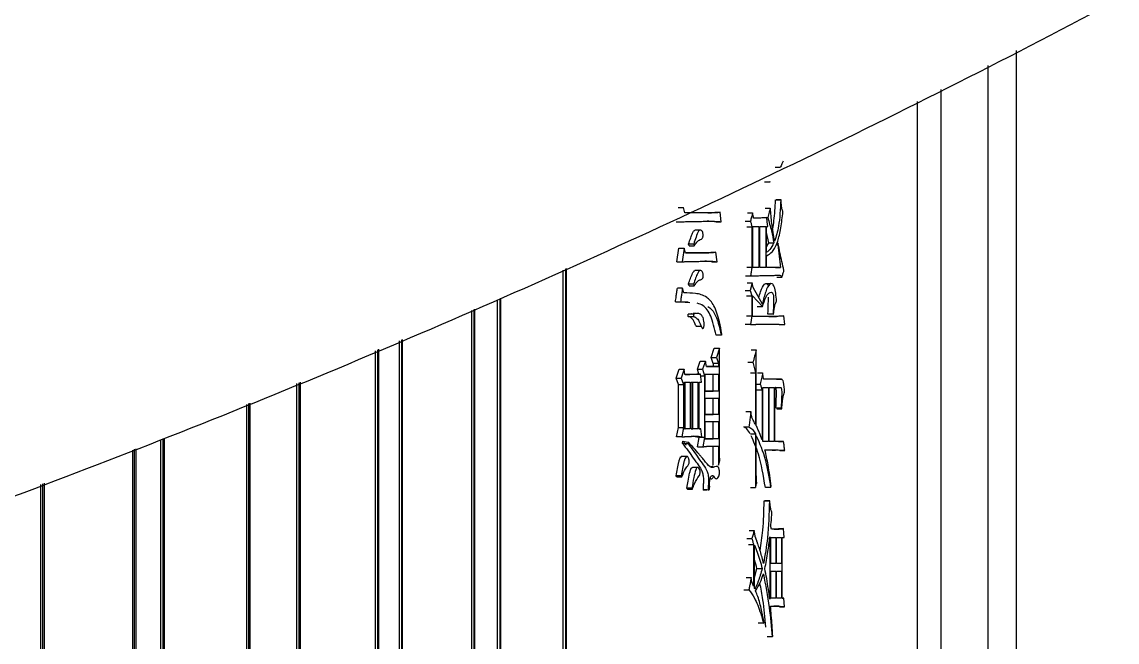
# Model space of a CAD drawing. Header units: millimetres. Extents: x 1953 to 4389, y 564 to 2287.
# Drawn here: x 2998.45 to 3018.6, y 838.59 to 850 of the extents above; entities that cross this region are included whole.
import ezdxf

# ---------------------------------------------------------------- set-up
doc = ezdxf.new("R2010")
doc.units = ezdxf.units.MM

msp = doc.modelspace()

# ---------------------------------------------------------------- linework, layer by layer
at = {"color": 7, "linetype": 'Continuous', "lineweight": 25}
for p, q in [((3016.752, 820.166), (3016.752, 849.472)), ((3016.22, 849.198), (3016.222, 820.461)), ((3015.355, 848.754), (3015.358, 820.462)), ((3014.929, 821.635), (3014.93, 848.536)), ((3012.4, 847.319), (3012.307, 847.319)), ((3012.208, 847.049), (3012.216, 847.07)), ((3012.318, 846.724), (3012.411, 846.724)), ((3012.419, 846.724), (3012.326, 846.724)), ((3012.419, 846.724), (3012.411, 846.724)), ((3010.525, 846.583), (3010.619, 846.583)), ((3010.646, 846.486), (3010.619, 846.583)), ((3012.125, 846.573), (3012.219, 846.573)), ((3010.484, 846.324), (3010.578, 846.324)), ((3011.163, 846.486), (3010.646, 846.486)), ((3011.163, 846.486), (3011.069, 846.486)), ((3011.202, 846.497), (3011.297, 846.497)), ((3011.221, 846.324), (3011.315, 846.324)), ((3011.315, 846.324), (3011.297, 846.497)), ((3011.758, 846.335), (3011.853, 846.335)), ((3011.799, 846.486), (3011.894, 846.486)), ((3012.061, 846.4), (3012.155, 846.4)), ((3010.923, 846.168), (3010.828, 846.168)), ((3011.787, 846.227), (3011.882, 846.227)), ((3011.882, 846.227), (3011.882, 845.491)), ((3011.897, 845.48), (3011.897, 846.237)), ((3011.897, 846.237), (3012.01, 846.237)), ((3012.01, 846.237), (3012.01, 845.48)), ((3012.024, 845.48), (3012.024, 846.237)), ((3012.024, 846.237), (3012.135, 846.237)), ((3012.135, 846.237), (3012.135, 845.48)), ((3012.149, 846.237), (3012.174, 846.237)), ((3012.149, 845.761), (3012.149, 846.237)), ((3012.19, 845.935), (3012.149, 846.123)), ((3010.81, 845.913), (3010.716, 845.913)), ((3010.723, 845.88), (3010.716, 845.913)), ((3010.81, 845.913), (3010.817, 845.88)), ((3012.149, 845.863), (3012.19, 845.935)), ((3012.192, 845.935), (3012.285, 845.935)), ((3012.365, 845.924), (3012.334, 845.924)), ((3012.365, 845.924), (3012.357, 845.902)), ((3010.501, 845.588), (3010.538, 845.837)), ((3010.538, 845.837), (3010.632, 845.837)), ((3010.632, 845.837), (3010.595, 845.588)), ((3011.089, 845.751), (3010.659, 845.751)), ((3010.659, 845.751), (3010.995, 845.751)), ((3010.723, 845.88), (3010.817, 845.88)), ((3010.995, 845.751), (3011.089, 845.751)), ((3011.123, 845.761), (3011.217, 845.761)), ((3011.24, 845.588), (3011.217, 845.761)), ((3012.322, 845.902), (3012.357, 845.902)), ((3010.501, 845.588), (3010.595, 845.588)), ((3011.145, 845.588), (3011.24, 845.588)), ((3012.149, 845.48), (3012.149, 845.697)), ((3008.402, 845.435), (3008.402, 833.852)), ((3008.447, 845.456), (3008.447, 833.852)), ((3008.466, 833.802), (3008.466, 845.465)), ((3010.923, 845.425), (3010.828, 845.425)), ((3011.761, 845.329), (3011.856, 845.329)), ((3011.787, 845.491), (3011.882, 845.491)), ((3012.01, 845.48), (3011.897, 845.48)), ((3012.01, 845.48), (3011.915, 845.48)), ((3012.135, 845.48), (3012.024, 845.48)), ((3012.135, 845.48), (3012.041, 845.48)), ((3012.408, 845.48), (3012.149, 845.48)), ((3012.315, 845.48), (3012.408, 845.48)), ((3012.339, 845.307), (3012.433, 845.307)), ((3010.807, 845.177), (3010.713, 845.177)), ((3010.723, 845.145), (3010.713, 845.177)), ((3010.807, 845.177), (3010.817, 845.145)), ((3011.793, 845.199), (3011.888, 845.199)), ((3011.888, 845.199), (3011.85, 845.058)), ((3011.902, 845.112), (3011.888, 845.199)), ((3012.073, 844.809), (3011.902, 845.112)), ((3012.23, 845.184), (3012.136, 845.184)), ((3007.24, 844.908), (3007.24, 833.802)), ((3007.26, 833.852), (3007.26, 844.916)), ((3010.602, 845.101), (3010.508, 845.101)), ((3011.755, 845.058), (3011.85, 845.058)), ((3011.85, 845.058), (3011.876, 844.961)), ((3011.876, 844.961), (3011.876, 844.593)), ((3011.891, 844.961), (3012.073, 844.766)), ((3011.891, 844.582), (3011.891, 844.961)), ((3006.763, 844.708), (3006.763, 835.981)), ((3006.784, 835.925), (3006.784, 844.717)), ((3007.195, 844.889), (3007.195, 833.802)), ((3010.474, 844.853), (3010.567, 844.853)), ((3010.706, 844.845), (3010.474, 844.853)), ((3010.567, 844.853), (3010.739, 844.837)), ((3011.978, 844.766), (3012.073, 844.766)), ((3006.719, 844.69), (3006.718, 835.981)), ((3010.804, 844.626), (3010.71, 844.626)), ((3010.71, 844.582), (3010.71, 844.626)), ((3010.71, 844.582), (3010.804, 844.582)), ((3010.851, 844.633), (3010.802, 844.633)), ((3010.804, 844.626), (3010.804, 844.582)), ((3010.897, 844.633), (3010.868, 844.633)), ((3011.876, 844.593), (3011.853, 844.431)), ((3012.335, 844.582), (3011.891, 844.582)), ((3012.269, 844.626), (3012.175, 844.626)), ((3012.193, 844.582), (3012.239, 844.582)), ((3012.241, 844.582), (3012.335, 844.582)), ((3012.269, 844.626), (3012.28, 844.626)), ((3012.377, 844.593), (3012.47, 844.593)), ((3012.486, 844.431), (3012.47, 844.593)), ((3010.851, 844.404), (3010.946, 844.404)), ((3011.853, 844.431), (3011.758, 844.431)), ((3012.393, 844.431), (3012.486, 844.431)), ((3005.387, 844.133), (3005.387, 835.925)), ((3005.43, 844.151), (3005.43, 835.925)), ((3005.453, 835.981), (3005.453, 844.16)), ((3011.319, 844.236), (3011.224, 844.236)), ((3004.95, 843.95), (3004.95, 833.902)), ((3004.993, 833.902), (3004.994, 843.968)), ((3005.016, 833.852), (3005.016, 843.978)), ((3011.132, 843.825), (3011.186, 843.998)), ((3011.186, 843.998), (3011.281, 843.998)), ((3011.281, 843.998), (3011.227, 843.825)), ((3011.281, 842.148), (3011.281, 843.998)), ((3011.866, 843.966), (3011.961, 843.966)), ((3011.961, 842.57), (3011.961, 843.966)), ((3010.878, 843.609), (3010.93, 843.76)), ((3010.93, 843.76), (3011.024, 843.76)), ((3011.024, 843.76), (3010.972, 843.609)), ((3011.047, 843.663), (3011.024, 843.76)), ((3011.132, 843.825), (3011.227, 843.825)), ((3011.17, 843.717), (3011.132, 843.825)), ((3011.265, 843.717), (3011.17, 843.717)), ((3011.17, 843.717), (3011.17, 843.663)), ((3011.227, 843.825), (3011.265, 843.717)), ((3011.265, 843.717), (3011.265, 843.663)), ((3011.805, 843.739), (3011.9, 843.739)), ((3010.487, 843.446), (3010.542, 843.609)), ((3010.542, 843.609), (3010.635, 843.609)), ((3010.635, 843.609), (3010.581, 843.446)), ((3010.649, 843.511), (3010.635, 843.609)), ((3010.842, 843.522), (3010.936, 843.522)), ((3010.878, 843.609), (3010.972, 843.609)), ((3010.901, 843.522), (3010.878, 843.609)), ((3010.952, 843.371), (3010.936, 843.522)), ((3010.972, 843.609), (3011.005, 843.49)), ((3011.021, 843.208), (3011.021, 843.522)), ((3011.021, 843.522), (3011.265, 843.522)), ((3011.17, 843.663), (3011.265, 843.663)), ((3011.17, 843.208), (3011.17, 843.522)), ((3011.265, 843.522), (3011.265, 843.208)), ((3011.852, 843.544), (3011.946, 843.544)), ((3011.946, 843.544), (3011.946, 842.592)), ((3011.984, 843.544), (3012.078, 843.544)), ((3003.502, 843.345), (3003.502, 833.852)), ((3003.544, 843.363), (3003.544, 833.852)), ((3003.568, 843.373), (3003.568, 833.902)), ((3010.487, 843.446), (3010.581, 843.446)), ((3010.528, 843.327), (3010.487, 843.446)), ((3010.528, 843.327), (3010.622, 843.327)), ((3010.528, 842.538), (3010.528, 843.327)), ((3010.581, 843.446), (3010.622, 843.327)), ((3010.622, 843.327), (3010.622, 842.538)), ((3010.639, 842.516), (3010.639, 843.371)), ((3010.639, 843.371), (3010.747, 843.371)), ((3010.653, 842.516), (3010.653, 843.371)), ((3010.747, 843.371), (3010.747, 842.516)), ((3010.763, 842.516), (3010.763, 843.371)), ((3010.763, 843.371), (3010.886, 843.371)), ((3010.792, 842.516), (3010.792, 843.371)), ((3010.886, 843.371), (3010.886, 842.516)), ((3010.903, 843.371), (3010.952, 843.371)), ((3010.903, 842.516), (3010.903, 843.371)), ((3010.91, 842.516), (3010.91, 843.371)), ((3010.939, 843.49), (3011.005, 843.49)), ((3011.005, 843.49), (3011.005, 842.354)), ((3011.961, 843.338), (3012.035, 843.338)), ((3012.424, 843.425), (3012.095, 843.425)), ((3012.331, 843.425), (3012.424, 843.425)), ((3011.265, 843.208), (3011.021, 843.208)), ((3011.021, 843.208), (3011.17, 843.208)), ((3011.265, 843.208), (3011.17, 843.208)), ((3011.973, 843.23), (3012.067, 843.23)), ((3012.067, 843.23), (3012.067, 842.311)), ((3012.081, 842.278), (3012.081, 843.273)), ((3012.081, 843.273), (3012.183, 843.273)), ((3012.183, 843.273), (3012.183, 842.278)), ((3012.197, 842.278), (3012.197, 843.273)), ((3012.197, 843.273), (3012.291, 843.273)), ((3012.291, 843.273), (3012.291, 842.278)), ((3012.305, 843.273), (3012.406, 843.273)), ((3012.305, 842.278), (3012.305, 843.273)), ((3012.309, 843.273), (3012.406, 843.273)), ((3002.582, 842.96), (3002.582, 833.907)), ((3002.624, 833.907), (3002.624, 842.978)), ((3002.649, 833.857), (3002.649, 842.988)), ((3011.021, 842.776), (3011.021, 843.079)), ((3011.021, 843.079), (3011.265, 843.079)), ((3011.17, 842.776), (3011.17, 843.079)), ((3011.265, 843.079), (3011.265, 842.776)), ((3012.419, 842.895), (3012.326, 842.895)), ((3012.419, 842.895), (3012.43, 842.884)), ((3011.265, 842.776), (3011.021, 842.776)), ((3011.021, 842.776), (3011.17, 842.776)), ((3011.265, 842.776), (3011.17, 842.776)), ((3011.767, 842.83), (3011.861, 842.83)), ((3012.337, 842.884), (3012.43, 842.884)), ((3010.494, 842.365), (3010.528, 842.538)), ((3010.528, 842.538), (3010.622, 842.538)), ((3010.622, 842.538), (3010.588, 842.365)), ((3010.747, 842.516), (3010.639, 842.516)), ((3010.639, 842.516), (3010.653, 842.516)), ((3010.747, 842.516), (3010.653, 842.516)), ((3010.886, 842.516), (3010.763, 842.516)), ((3010.763, 842.516), (3010.792, 842.516)), ((3010.886, 842.516), (3010.792, 842.516)), ((3010.939, 842.516), (3010.903, 842.516)), ((3010.903, 842.516), (3010.939, 842.516)), ((3010.959, 842.365), (3010.939, 842.516)), ((3011.021, 842.332), (3011.021, 842.646)), ((3011.021, 842.646), (3011.265, 842.646)), ((3011.17, 842.332), (3011.17, 842.646)), ((3011.265, 842.646), (3011.265, 842.332)), ((3011.731, 842.549), (3011.826, 842.549)), ((3000.996, 842.314), (3000.996, 833.857)), ((3001.037, 842.329), (3001.037, 833.857)), ((3001.063, 842.339), (3001.063, 833.907)), ((3010.588, 842.365), (3010.494, 842.365)), ((3010.606, 842.246), (3010.609, 842.289)), ((3010.609, 842.289), (3010.701, 842.267)), ((3010.802, 842.376), (3010.896, 842.376)), ((3010.865, 842.365), (3010.959, 842.365)), ((3010.881, 842.181), (3010.91, 842.354)), ((3010.896, 842.376), (3010.959, 842.365)), ((3010.91, 842.354), (3010.91, 842.365)), ((3011.005, 842.354), (3010.91, 842.354)), ((3011.005, 842.354), (3010.975, 842.181)), ((3011.265, 842.332), (3011.021, 842.332)), ((3011.021, 842.332), (3011.17, 842.332)), ((3011.265, 842.332), (3011.17, 842.332)), ((3011.852, 842.419), (3011.946, 842.419)), ((3011.946, 842.419), (3011.946, 841.434)), ((3011.961, 841.737), (3011.961, 842.386)), ((3000.481, 842.122), (3000.481, 833.957)), ((3000.521, 833.957), (3000.521, 842.137)), ((3000.548, 833.907), (3000.548, 842.147)), ((3010.881, 842.181), (3010.975, 842.181)), ((3011.17, 841.846), (3011.17, 842.192)), ((3011.265, 842.192), (3011.265, 841.846)), ((3012.183, 842.278), (3012.081, 842.278)), ((3012.183, 842.278), (3012.089, 842.278)), ((3012.291, 842.278), (3012.197, 842.278)), ((3012.291, 842.278), (3012.197, 842.278)), ((3012.462, 842.278), (3012.305, 842.278)), ((3012.369, 842.278), (3012.462, 842.278)), ((3012.393, 842.116), (3012.486, 842.116)), ((3010.675, 842.002), (3010.581, 842.002)), ((3011.265, 841.846), (3011.29, 841.932)), ((3010.88, 841.803), (3010.785, 841.803)), ((2998.786, 841.49), (2998.786, 833.907)), ((2998.825, 841.504), (2998.825, 833.907)), ((2998.853, 841.515), (2998.853, 833.957)), ((3010.497, 841.629), (3010.487, 841.651)), ((3010.497, 841.629), (3010.591, 841.629)), ((3010.581, 841.651), (3010.591, 841.629)), ((3010.777, 841.424), (3010.683, 841.424)), ((3010.693, 841.402), (3010.787, 841.402)), ((3011.053, 841.391), (3010.988, 841.391)), ((3011.852, 841.434), (3011.946, 841.434)), ((3012.224, 841.434), (3012.131, 841.434)), ((3012.224, 841.434), (3012.236, 841.456)), ((3012.108, 841.186), (3012.202, 841.186)), ((3012.211, 841.186), (3012.117, 841.186)), ((3012.211, 841.186), (3012.202, 841.186)), ((3012.238, 840.666), (3012.227, 840.71)), ((3012.369, 840.677), (3012.462, 840.677)), ((3011.787, 840.493), (3011.882, 840.493)), ((3011.828, 840.645), (3011.923, 840.645)), ((3012.213, 840.493), (3012.213, 839.412)), ((3012.227, 840.039), (3012.227, 840.515)), ((3012.227, 840.515), (3012.321, 840.515)), ((3012.381, 840.666), (3012.238, 840.666)), ((3012.288, 840.666), (3012.381, 840.666)), ((3012.321, 840.515), (3012.321, 840.039)), ((3012.335, 840.039), (3012.335, 840.515)), ((3012.335, 840.515), (3012.422, 840.515)), ((3012.422, 840.515), (3012.422, 840.039)), ((3012.435, 840.515), (3012.473, 840.515)), ((3012.435, 839.401), (3012.435, 840.515)), ((3011.817, 840.385), (3011.911, 840.385)), ((3011.911, 840.385), (3011.911, 839.617)), ((3011.926, 839.585), (3011.926, 840.374)), ((3011.926, 839.778), (3011.974, 839.942)), ((3011.975, 839.942), (3012.07, 839.942)), ((3012.321, 840.039), (3012.227, 840.039)), ((3012.227, 839.401), (3012.227, 839.898)), ((3012.227, 839.898), (3012.321, 839.898)), ((3012.321, 840.039), (3012.228, 840.039)), ((3012.321, 839.898), (3012.321, 839.401)), ((3012.422, 840.039), (3012.335, 840.039)), ((3012.422, 840.039), (3012.335, 840.039)), ((3012.335, 839.401), (3012.335, 839.898)), ((3012.335, 839.898), (3012.422, 839.898)), ((3012.422, 839.898), (3012.422, 839.401)), ((3011.773, 839.779), (3011.867, 839.779)), ((3011.934, 839.563), (3011.926, 839.585)), ((3012.213, 839.412), (3012.203, 839.412)), ((3012.213, 839.412), (3012.208, 839.379)), ((3012.321, 839.401), (3012.227, 839.401)), ((3012.321, 839.401), (3012.228, 839.401)), ((3012.422, 839.401), (3012.335, 839.401)), ((3012.422, 839.401), (3012.335, 839.401)), ((3012.47, 839.401), (3012.435, 839.401)), ((3012.435, 839.401), (3012.47, 839.401)), ((3012.222, 839.249), (3012.376, 839.249)), ((3012.376, 839.249), (3012.282, 839.249)), ((3012.39, 839.239), (3012.483, 839.239)), ((3012.092, 838.936), (3011.998, 838.936)), ((3012.092, 838.936), (3012.104, 838.946)), ((3012.255, 838.687), (3012.266, 838.698))]:
    msp.add_line(p, q, dxfattribs=at)
at = {"color": 7, "linetype": 'Continuous', "lineweight": 25, "flags": 128}
for points in [[(3012.208, 847.049), (3012.173, 847.049), (3012.142, 847.049), (3012.114, 847.049)], [(3012.078, 846.4), (3012.124, 846.4), (3012.171, 846.4)], [(3012.174, 846.237), (3012.164, 846.319), (3012.155, 846.4)], [(3010.723, 845.145), (3010.764, 845.145), (3010.79, 845.145), (3010.817, 845.145)], [(3011.782, 844.961), (3011.828, 844.961), (3011.876, 844.961)], [(3011.782, 844.593), (3011.828, 844.593), (3011.876, 844.593)], [(3011.319, 844.236), (3011.323, 844.247), (3011.328, 844.258)], [(3012.095, 843.425), (3012.087, 843.484), (3012.078, 843.544)], [(3010.606, 842.246), (3010.648, 842.246), (3010.674, 842.246), (3010.7, 842.246)], [(3010.581, 841.651), (3010.546, 841.651), (3010.517, 841.651), (3010.487, 841.651)], [(3010.693, 841.402), (3010.69, 841.408), (3010.688, 841.413), (3010.683, 841.424)], [(3010.777, 841.424), (3010.779, 841.418), (3010.783, 841.41), (3010.787, 841.402)], [(3012.473, 840.515), (3012.467, 840.596), (3012.462, 840.677)], [(3011.94, 840.537), (3011.933, 840.581), (3011.928, 840.613), (3011.923, 840.645)], [(3012.211, 840.526), (3012.212, 840.51), (3012.213, 840.493)], [(3011.882, 839.693), (3011.875, 839.736), (3011.867, 839.779)], [(3011.731, 839.552), (3011.755, 839.552), (3011.779, 839.552), (3011.826, 839.552)], [(3012.483, 839.239), (3012.477, 839.32), (3012.47, 839.401)], [(3012.255, 838.687), (3012.216, 838.687), (3012.188, 838.687), (3012.161, 838.687)]]:
    msp.add_lwpolyline(points, dxfattribs=at)
at = {"color": 7, "linetype": 'Continuous', "lineweight": 25}
for points, knots in [([(2938.32, 830.528), (2940.88, 830.553), (2944.46, 830.588), (2949.73, 830.867), (2954.194, 831.202), (2959.51, 831.768), (2965.079, 832.541), (2970.892, 833.551), (2976.864, 834.807), (2982.94, 836.318), (2989.078, 838.088), (2995.243, 840.123), (3001.406, 842.422), (3007.543, 844.987), (3013.631, 847.818), (3019.651, 850.911), (3025.584, 854.266), (3031.413, 857.878), (3037.123, 861.744), (3042.698, 865.858), (3048.125, 870.215), (3053.391, 874.809), (3058.482, 879.634), (3063.387, 884.682), (3068.094, 889.944), (3072.592, 895.414), (3076.87, 901.083), (3080.919, 906.94), (3084.729, 912.977), (3088.29, 919.182), (3091.595, 925.547), (3094.636, 932.06), (3097.405, 938.709), (3099.896, 945.483), (3102.101, 952.371), (3104.016, 959.36), (3105.634, 966.437), (3106.952, 973.591), (3107.965, 980.808), (3108.67, 988.075), (3109.062, 995.379), (3109.141, 1002.707), (3108.904, 1010.045), (3108.35, 1017.38), (3107.478, 1024.698), (3106.288, 1031.985), (3104.78, 1039.227), (3102.954, 1046.412), (3100.814, 1053.525), (3098.36, 1060.552), (3095.595, 1067.481), (3092.523, 1074.297), (3089.146, 1080.988), (3085.468, 1087.54), (3081.494, 1093.94), (3077.229, 1100.175), (3072.678, 1106.233), (3067.846, 1112.101), (3062.739, 1117.768), (3057.362, 1123.22), (3051.916, 1128.268), (3046.442, 1132.92), (3040.984, 1137.19), (3035.359, 1141.232), (3029.578, 1145.04), (3023.65, 1148.609), (3017.588, 1151.931), (3011.402, 1155.001), (3005.105, 1157.814), (2998.712, 1160.366), (2992.237, 1162.652), (2985.699, 1164.669), (2979.124, 1166.411), (2972.551, 1167.876), (2966.057, 1169.057), (2959.768, 1169.955), (2954.244, 1170.538), (2949.361, 1170.906), (2944.537, 1171.145), (2938.563, 1171.262), (2933.046, 1171.152), (2927.777, 1170.88), (2923.312, 1170.543), (2917.996, 1169.978), (2912.427, 1169.204), (2906.614, 1168.194), (2900.643, 1166.938), (2894.567, 1165.428), (2888.429, 1163.657), (2882.263, 1161.623), (2876.1, 1159.323), (2869.963, 1156.758), (2863.875, 1153.928), (2857.855, 1150.834), (2851.923, 1147.479), (2846.093, 1143.867), (2840.384, 1140.002), (2834.808, 1135.888), (2829.381, 1131.53), (2824.115, 1126.936), (2819.024, 1122.112), (2814.119, 1117.064), (2809.412, 1111.801), (2804.914, 1106.331), (2800.636, 1100.663), (2796.587, 1094.806), (2792.778, 1088.769), (2789.216, 1082.563), (2785.911, 1076.198), (2782.869, 1069.686), (2780.107, 1063.035), (2777.77, 1056.753), (2776.491, 1052.648), (2775.928, 1050.839)], [0, 0, 0, 0, 0.010207, 0.014274, 0.021037, 0.028056, 0.035587, 0.043451, 0.051578, 0.059911, 0.06841, 0.077044, 0.085791, 0.094634, 0.103558, 0.112554, 0.121612, 0.130726, 0.13989, 0.149098, 0.158347, 0.167633, 0.176954, 0.186306, 0.195688, 0.205098, 0.214535, 0.223996, 0.233481, 0.242989, 0.252518, 0.262068, 0.271639, 0.281229, 0.290838, 0.300466, 0.310113, 0.319778, 0.329461, 0.339162, 0.348881, 0.358618, 0.368373, 0.378146, 0.387938, 0.397748, 0.407578, 0.417427, 0.427296, 0.437185, 0.447097, 0.457031, 0.466988, 0.47697, 0.486979, 0.497016, 0.507082, 0.517181, 0.527315, 0.537488, 0.547704, 0.556915, 0.566123, 0.575327, 0.584526, 0.593719, 0.602905, 0.612082, 0.621247, 0.630396, 0.639524, 0.64862, 0.657668, 0.666638, 0.675463, 0.683979, 0.691963, 0.697606, 0.703501, 0.71122, 0.721427, 0.725494, 0.732257, 0.739276, 0.746807, 0.754671, 0.762798, 0.771131, 0.77963, 0.788264, 0.797011, 0.805853, 0.814778, 0.823774, 0.832832, 0.841946, 0.85111, 0.860318, 0.869567, 0.878853, 0.888174, 0.897526, 0.906908, 0.916318, 0.925755, 0.935216, 0.944701, 0.954208, 0.963738, 0.973288, 0.982858, 0.992449, 1, 1, 1, 1]), ([(3012.457, 847.438), (3012.449, 847.421), (3012.435, 847.393), (3012.417, 847.353), (3012.406, 847.331), (3012.4, 847.319)], [0, 0, 0, 0, 0.425168, 0.712584, 1, 1, 1, 1]), ([(3012.263, 846.197), (3012.271, 846.245), (3012.3, 846.404), (3012.309, 846.592), (3012.315, 846.724)], [0, 0, 0, 0, 0.299589, 1, 1, 1, 1]), ([(3012.411, 846.724), (3012.403, 846.555), (3012.388, 846.257), (3012.326, 846.054), (3012.299, 845.967)], [0, 0, 0, 0, 0.5699995, 1, 1, 1, 1]), ([(3012.451, 846.508), (3012.445, 846.524), (3012.434, 846.55), (3012.425, 846.61), (3012.421, 846.666), (3012.42, 846.705), (3012.419, 846.724)], [0, 0, 0, 0, 0.327601, 0.548377, 0.773257, 1, 1, 1, 1]), ([(3012.219, 846.573), (3012.212, 846.548), (3012.201, 846.507), (3012.185, 846.45), (3012.176, 846.416), (3012.171, 846.4)], [0, 0, 0, 0, 0.420833, 0.71041, 1, 1, 1, 1]), ([(3012.299, 845.967), (3012.281, 846.074), (3012.247, 846.265), (3012.228, 846.478), (3012.219, 846.573)], [0, 0, 0, 0, 0.5581675, 1, 1, 1, 1]), ([(3010.578, 846.324), (3010.596, 846.324), (3010.633, 846.325), (3010.687, 846.326), (3010.741, 846.327), (3010.795, 846.328), (3010.866, 846.329), (3010.937, 846.331), (3011.007, 846.332), (3011.051, 846.333), (3011.081, 846.334), (3011.103, 846.334), (3011.116, 846.335), (3011.125, 846.335)], [0, 0, 0, 0, 0.097575, 0.19515, 0.292725, 0.390299, 0.487874, 0.683024, 0.780599, 0.878174, 0.926961, 0.951355, 1, 1, 1, 1]), ([(3011.221, 846.324), (3011.194, 846.325), (3011.15, 846.328), (3011.095, 846.331), (3011.066, 846.333), (3011.056, 846.333)], [0, 0, 0, 0, 0.484055, 0.821174, 1, 1, 1, 1]), ([(3011.069, 846.486), (3011.092, 846.487), (3011.126, 846.488), (3011.17, 846.493), (3011.191, 846.496), (3011.202, 846.497)], [0, 0, 0, 0, 0.523499, 0.761739, 1, 1, 1, 1]), ([(3011.125, 846.335), (3011.151, 846.333), (3011.197, 846.331), (3011.26, 846.327), (3011.297, 846.325), (3011.315, 846.324)], [0, 0, 0, 0, 0.417352, 0.7086751, 1, 1, 1, 1]), ([(3011.297, 846.497), (3011.285, 846.495), (3011.262, 846.492), (3011.218, 846.488), (3011.184, 846.487), (3011.163, 846.486)], [0, 0, 0, 0, 0.2614203, 0.5228455, 1, 1, 1, 1]), ([(3011.894, 846.486), (3011.887, 846.461), (3011.873, 846.41), (3011.86, 846.36), (3011.853, 846.335)], [0, 0, 0, 0, 0.499999, 1, 1, 1, 1]), ([(3011.853, 846.335), (3011.858, 846.317), (3011.867, 846.281), (3011.877, 846.245), (3011.882, 846.227)], [0, 0, 0, 0, 0.500001, 1, 1, 1, 1]), ([(3011.911, 846.389), (3011.908, 846.405), (3011.903, 846.437), (3011.897, 846.47), (3011.894, 846.486)], [0, 0, 0, 0, 0.4999992, 1, 1, 1, 1]), ([(3012.155, 846.4), (3012.106, 846.395), (3012.057, 846.391), (3012.005, 846.39), (3012.001, 846.39), (3011.997, 846.39), (3011.993, 846.39), (3011.99, 846.39), (3011.986, 846.39), (3011.982, 846.389), (3011.978, 846.389), (3011.975, 846.389), (3011.971, 846.389), (3011.967, 846.389), (3011.963, 846.389), (3011.959, 846.389), (3011.955, 846.389), (3011.951, 846.389), (3011.948, 846.389), (3011.944, 846.389), (3011.94, 846.389), (3011.937, 846.389), (3011.935, 846.389), (3011.933, 846.389), (3011.931, 846.389), (3011.93, 846.389), (3011.928, 846.389), (3011.925, 846.389), (3011.923, 846.389), (3011.922, 846.389), (3011.92, 846.389), (3011.918, 846.389), (3011.916, 846.389), (3011.914, 846.389), (3011.912, 846.389), (3011.911, 846.389)], [0, 0, 0, 0, 0.606141, 0.618449, 0.630757, 0.655373, 0.667681, 0.679989, 0.692297, 0.716913, 0.729221, 0.741529, 0.753837, 0.778453, 0.790761, 0.803069, 0.827685, 0.839993, 0.852301, 0.864609, 0.889225, 0.895379, 0.901533, 0.913842, 0.919996, 0.92615, 0.932304, 0.944612, 0.950766, 0.95692, 0.963074, 0.975382, 0.981536, 0.98769, 1, 1, 1, 1]), ([(3012.149, 845.697), (3012.186, 845.716), (3012.26, 845.757), (3012.354, 845.93), (3012.416, 846.206), (3012.44, 846.407), (3012.451, 846.508)], [0, 0, 0, 0, 0.271409, 0.54611, 0.770558, 1, 1, 1, 1]), ([(3012.171, 846.4), (3012.195, 846.321), (3012.238, 846.179), (3012.271, 846.01), (3012.285, 845.935)], [0, 0, 0, 0, 0.556475, 1, 1, 1, 1]), ([(3010.716, 845.913), (3010.728, 845.952), (3010.751, 846.024), (3010.783, 846.107), (3010.809, 846.16), (3010.824, 846.163), (3010.829, 846.164)], [0, 0, 0, 0, 0.373661, 0.687342, 0.895002, 1, 1, 1, 1]), ([(3010.817, 845.88), (3010.833, 845.904), (3010.863, 845.946), (3010.909, 845.988), (3010.946, 845.998), (3010.97, 846.018), (3010.979, 846.041), (3010.981, 846.059), (3010.982, 846.082), (3010.98, 846.108), (3010.975, 846.131), (3010.966, 846.151), (3010.95, 846.167), (3010.925, 846.175), (3010.888, 846.142), (3010.852, 846.041), (3010.824, 845.956), (3010.81, 845.913)], [0, 0, 0, 0, 0.1332879, 0.244453, 0.3554057, 0.4113373, 0.4265667, 0.441924, 0.4602398, 0.4832328, 0.5062844, 0.5267635, 0.567645, 0.6361532, 0.7048683, 0.8490662, 1, 1, 1, 1]), ([(3012.285, 845.935), (3012.261, 845.89), (3012.218, 845.81), (3012.17, 845.776), (3012.149, 845.761)], [0, 0, 0, 0, 0.561781, 1, 1, 1, 1]), ([(3012.47, 845.426), (3012.457, 845.48), (3012.431, 845.585), (3012.396, 845.752), (3012.375, 845.867), (3012.365, 845.924)], [0, 0, 0, 0, 0.347854, 0.67337, 1, 1, 1, 1]), ([(3010.659, 845.751), (3010.655, 845.763), (3010.649, 845.783), (3010.64, 845.812), (3010.635, 845.829), (3010.632, 845.837)], [0, 0, 0, 0, 0.428366, 0.714182, 1, 1, 1, 1]), ([(3010.995, 845.751), (3011.006, 845.751), (3011.029, 845.751), (3011.072, 845.754), (3011.103, 845.759), (3011.123, 845.761)], [0, 0, 0, 0, 0.267376, 0.53476, 1, 1, 1, 1]), ([(3011.217, 845.761), (3011.206, 845.76), (3011.183, 845.756), (3011.141, 845.752), (3011.109, 845.751), (3011.089, 845.751)], [0, 0, 0, 0, 0.267045, 0.534097, 1, 1, 1, 1]), ([(3012.357, 845.902), (3012.365, 845.832), (3012.383, 845.691), (3012.4, 845.55), (3012.408, 845.48)], [0, 0, 0, 0, 0.5, 1, 1, 1, 1]), ([(3010.595, 845.588), (3010.603, 845.588), (3010.621, 845.589), (3010.647, 845.589), (3010.673, 845.59), (3010.708, 845.591), (3010.751, 845.592), (3010.803, 845.593), (3010.854, 845.594), (3010.905, 845.595), (3010.947, 845.596), (3010.986, 845.597), (3011.014, 845.598), (3011.04, 845.599), (3011.053, 845.599), (3011.06, 845.599)], [0, 0, 0, 0, 0.055103, 0.110206, 0.165309, 0.220412, 0.330617, 0.440823, 0.551029, 0.661235, 0.771441, 0.826543, 0.913271, 0.956635, 1, 1, 1, 1]), ([(3011.145, 845.588), (3011.121, 845.591), (3011.079, 845.595), (3011.035, 845.597), (3011.015, 845.598), (3011.013, 845.598)], [0, 0, 0, 0, 0.55266, 0.951825, 1, 1, 1, 1]), ([(3011.06, 845.599), (3011.085, 845.599), (3011.127, 845.598), (3011.187, 845.594), (3011.222, 845.59), (3011.24, 845.588)], [0, 0, 0, 0, 0.408529, 0.704251, 1, 1, 1, 1]), ([(3010.713, 845.177), (3010.725, 845.213), (3010.748, 845.284), (3010.783, 845.368), (3010.811, 845.417), (3010.825, 845.421), (3010.829, 845.422)], [0, 0, 0, 0, 0.3465962, 0.6953672, 0.9290108, 1, 1, 1, 1]), ([(3010.817, 845.145), (3010.832, 845.167), (3010.862, 845.213), (3010.911, 845.254), (3010.948, 845.257), (3010.971, 845.276), (3010.979, 845.288), (3010.983, 845.304), (3010.985, 845.32), (3010.984, 845.341), (3010.981, 845.365), (3010.975, 845.39), (3010.961, 845.415), (3010.94, 845.432), (3010.911, 845.422), (3010.878, 845.373), (3010.843, 845.285), (3010.819, 845.215), (3010.807, 845.177), (3010.807, 845.177)], [0, 0, 0, 0, 0.122963, 0.247031, 0.370505, 0.395962, 0.421667, 0.433716, 0.445798, 0.461982, 0.485013, 0.50855, 0.540716, 0.603687, 0.664288, 0.751122, 0.871606, 0.999878, 1, 1, 1, 1]), ([(3011.882, 845.491), (3011.878, 845.464), (3011.869, 845.41), (3011.86, 845.356), (3011.856, 845.329)], [0, 0, 0, 0, 0.5, 1, 1, 1, 1]), ([(3011.856, 845.329), (3011.875, 845.329), (3011.914, 845.33), (3011.971, 845.331), (3012.028, 845.332), (3012.075, 845.333), (3012.121, 845.334), (3012.168, 845.334), (3012.223, 845.336), (3012.269, 845.337), (3012.311, 845.338), (3012.342, 845.338), (3012.37, 845.339), (3012.385, 845.339), (3012.392, 845.34)], [0, 0, 0, 0, 0.104023, 0.208045, 0.312068, 0.416091, 0.468102, 0.572125, 0.676148, 0.78017, 0.832182, 0.916091, 0.958045, 1, 1, 1, 1]), ([(3012.392, 845.34), (3012.4, 845.338), (3012.414, 845.335), (3012.427, 845.316), (3012.433, 845.307)], [0, 0, 0, 0, 0.557581, 1, 1, 1, 1]), ([(3012.433, 845.307), (3012.439, 845.327), (3012.451, 845.367), (3012.464, 845.406), (3012.47, 845.426)], [0, 0, 0, 0, 0.499999, 1, 1, 1, 1]), ([(3012.008, 844.924), (3012.018, 844.963), (3012.046, 845.077), (3012.099, 845.172), (3012.153, 845.198), (3012.175, 845.159), (3012.183, 845.143)], [0, 0, 0, 0, 0.215613, 0.638466, 0.853974, 1, 1, 1, 1]), ([(3012.335, 844.864), (3012.33, 844.912), (3012.321, 845.009), (3012.295, 845.137), (3012.253, 845.194), (3012.195, 845.177), (3012.129, 845.045), (3012.092, 844.889), (3012.073, 844.809)], [0, 0, 0, 0, 0.1273113, 0.25064, 0.3763468, 0.5011022, 0.7458194, 1, 1, 1, 1]), ([(3010.474, 844.853), (3010.478, 844.884), (3010.486, 844.941), (3010.497, 845.024), (3010.504, 845.076), (3010.508, 845.101)], [0, 0, 0, 0, 0.377799, 0.688899, 1, 1, 1, 1]), ([(3010.602, 845.101), (3010.597, 845.07), (3010.589, 845.013), (3010.578, 844.93), (3010.571, 844.878), (3010.567, 844.853)], [0, 0, 0, 0, 0.377734, 0.688867, 1, 1, 1, 1]), ([(3010.629, 845.015), (3010.625, 845.027), (3010.618, 845.048), (3010.609, 845.077), (3010.604, 845.093), (3010.602, 845.101)], [0, 0, 0, 0, 0.4325048, 0.7162517, 1, 1, 1, 1]), ([(3011.328, 844.258), (3011.314, 844.335), (3011.278, 844.537), (3011.186, 844.801), (3011.03, 844.967), (3010.843, 845.01), (3010.701, 845.013), (3010.629, 845.015)], [0, 0, 0, 0, 0.112639, 0.292888, 0.474955, 0.735645, 1, 1, 1, 1]), ([(3012.073, 844.766), (3012.093, 844.824), (3012.129, 844.928), (3012.187, 845.018), (3012.229, 845.031), (3012.255, 845.023), (3012.267, 845.001), (3012.276, 844.972), (3012.281, 844.927), (3012.28, 844.807), (3012.274, 844.705), (3012.269, 844.626)], [0, 0, 0, 0, 0.23749, 0.42213, 0.564767, 0.621672, 0.660735, 0.693272, 0.725999, 0.787152, 1, 1, 1, 1]), ([(3012.173, 844.626), (3012.178, 844.706), (3012.183, 844.802), (3012.185, 844.91), (3012.183, 844.932), (3012.183, 844.938)], [0, 0, 0, 0, 0.779722, 0.936775, 1, 1, 1, 1]), ([(3011.224, 844.236), (3011.193, 844.364), (3011.132, 844.615), (3011, 844.787), (3010.912, 844.813), (3010.875, 844.824)], [0, 0, 0, 0, 0.372916, 0.733547, 1, 1, 1, 1]), ([(3011.071, 844.764), (3011.114, 844.731), (3011.218, 844.651), (3011.282, 844.389), (3011.319, 844.236)], [0, 0, 0, 0, 0.418252, 1, 1, 1, 1]), ([(3012.28, 844.626), (3012.284, 844.66), (3012.29, 844.716), (3012.303, 844.786), (3012.317, 844.835), (3012.329, 844.854), (3012.335, 844.864)], [0, 0, 0, 0, 0.348649, 0.570981, 0.788219, 1, 1, 1, 1]), ([(3010.71, 844.626), (3010.727, 844.63), (3010.759, 844.638), (3010.789, 844.63), (3010.803, 844.627)], [0, 0, 0, 0, 0.573402, 1, 1, 1, 1]), ([(3010.852, 844.406), (3010.846, 844.418), (3010.825, 844.465), (3010.781, 844.557), (3010.735, 844.573), (3010.71, 844.582)], [0, 0, 0, 0, 0.12447, 0.525331, 1, 1, 1, 1]), ([(3010.804, 844.582), (3010.821, 844.576), (3010.857, 844.562), (3010.91, 844.503), (3010.94, 844.412), (3010.963, 844.367), (3010.974, 844.358), (3010.984, 844.361), (3010.992, 844.372), (3010.997, 844.389), (3011, 844.411), (3011.001, 844.447), (3010.997, 844.493), (3010.988, 844.542), (3010.971, 844.585), (3010.929, 844.635), (3010.871, 844.638), (3010.823, 844.629), (3010.804, 844.626)], [0, 0, 0, 0, 0.115518, 0.231634, 0.360314, 0.38877, 0.411137, 0.433609, 0.45467, 0.468652, 0.482629, 0.505933, 0.545458, 0.585905, 0.62732, 0.690876, 0.874624, 1, 1, 1, 1]), ([(3012.47, 844.593), (3012.451, 844.59), (3012.419, 844.586), (3012.374, 844.583), (3012.348, 844.583), (3012.335, 844.582)], [0, 0, 0, 0, 0.427543, 0.713753, 1, 1, 1, 1]), ([(3011.853, 844.431), (3011.856, 844.431), (3011.864, 844.431), (3011.875, 844.432), (3011.889, 844.433), (3011.907, 844.434), (3011.929, 844.435), (3011.951, 844.436), (3011.972, 844.437), (3011.994, 844.438), (3012.015, 844.439), (3012.033, 844.44), (3012.051, 844.44), (3012.069, 844.441), (3012.09, 844.441), (3012.107, 844.442), (3012.121, 844.442), (3012.132, 844.442), (3012.142, 844.442), (3012.153, 844.442), (3012.162, 844.442), (3012.169, 844.442), (3012.174, 844.442), (3012.179, 844.442), (3012.184, 844.442), (3012.189, 844.442), (3012.192, 844.442), (3012.196, 844.442), (3012.2, 844.442), (3012.205, 844.442), (3012.21, 844.442), (3012.216, 844.442), (3012.221, 844.442), (3012.226, 844.441), (3012.233, 844.441), (3012.242, 844.441), (3012.252, 844.441), (3012.262, 844.441), (3012.273, 844.44), (3012.283, 844.44), (3012.293, 844.44), (3012.307, 844.439), (3012.324, 844.439), (3012.344, 844.438), (3012.365, 844.437), (3012.385, 844.436), (3012.402, 844.435), (3012.415, 844.435), (3012.425, 844.434), (3012.435, 844.434), (3012.445, 844.433), (3012.455, 844.433), (3012.465, 844.432), (3012.476, 844.431), (3012.483, 844.431), (3012.486, 844.431)], [0, 0, 0, 0, 0.016501, 0.033002, 0.049503, 0.082504, 0.115506, 0.148508, 0.18151, 0.214512, 0.247513, 0.280515, 0.297016, 0.330018, 0.36302, 0.396021, 0.412522, 0.429023, 0.445524, 0.462025, 0.478526, 0.486776, 0.495027, 0.503277, 0.511528, 0.519778, 0.523903, 0.528029, 0.536279, 0.54453, 0.55278, 0.56103, 0.569281, 0.577531, 0.585782, 0.602283, 0.618784, 0.635284, 0.651785, 0.668286, 0.684787, 0.701288, 0.73429, 0.767292, 0.800293, 0.833295, 0.866297, 0.882798, 0.899299, 0.9158, 0.932301, 0.948801, 0.965302, 0.982651, 1, 1, 1, 1]), ([(3011.961, 843.966), (3011.95, 843.928), (3011.93, 843.852), (3011.91, 843.776), (3011.9, 843.739)], [0, 0, 0, 0, 0.5, 1, 1, 1, 1]), ([(3011.9, 843.739), (3011.907, 843.706), (3011.923, 843.641), (3011.938, 843.576), (3011.946, 843.544)], [0, 0, 0, 0, 0.500001, 1, 1, 1, 1]), ([(3010.936, 843.522), (3010.934, 843.522), (3010.93, 843.522), (3010.922, 843.521), (3010.913, 843.52), (3010.905, 843.519), (3010.899, 843.519), (3010.895, 843.518), (3010.89, 843.518), (3010.885, 843.518), (3010.881, 843.517), (3010.876, 843.517), (3010.872, 843.517), (3010.862, 843.516), (3010.83, 843.514), (3010.793, 843.513), (3010.76, 843.513), (3010.751, 843.512), (3010.746, 843.512), (3010.742, 843.512), (3010.737, 843.512), (3010.732, 843.512), (3010.728, 843.512), (3010.723, 843.512), (3010.718, 843.512), (3010.714, 843.512), (3010.709, 843.512), (3010.704, 843.512), (3010.699, 843.512), (3010.695, 843.512), (3010.691, 843.512), (3010.688, 843.512), (3010.685, 843.512), (3010.683, 843.512), (3010.681, 843.512), (3010.678, 843.512), (3010.676, 843.512), (3010.674, 843.512), (3010.671, 843.512), (3010.669, 843.511), (3010.667, 843.511), (3010.664, 843.511), (3010.662, 843.511), (3010.659, 843.511), (3010.657, 843.511), (3010.655, 843.511), (3010.652, 843.511), (3010.65, 843.511), (3010.649, 843.511)], [0, 0, 0, 0, 0.016204, 0.048613, 0.081022, 0.11343, 0.129634, 0.145839, 0.162043, 0.178247, 0.194452, 0.210656, 0.22686, 0.243065, 0.307882, 0.567153, 0.631971, 0.648175, 0.664379, 0.680584, 0.696788, 0.712992, 0.729197, 0.745401, 0.761605, 0.777809, 0.794014, 0.810218, 0.826422, 0.842627, 0.858831, 0.866933, 0.875035, 0.883137, 0.89124, 0.899342, 0.907444, 0.915546, 0.923648, 0.93175, 0.939853, 0.947955, 0.956057, 0.964159, 0.972261, 0.980363, 0.988466, 1, 1, 1, 1]), ([(3010.65, 843.512), (3010.668, 843.513), (3010.733, 843.513), (3010.796, 843.519), (3010.842, 843.522)], [0, 0, 0, 0, 0.286199, 1, 1, 1, 1]), ([(3011.265, 843.663), (3011.233, 843.663), (3011.161, 843.663), (3011.088, 843.663), (3011.047, 843.663)], [0, 0, 0, 0, 0.44202, 1, 1, 1, 1]), ([(3011.047, 843.663), (3011.048, 843.663), (3011.089, 843.663), (3011.13, 843.663), (3011.17, 843.663)], [0, 0, 0, 0, 0.020471, 1, 1, 1, 1]), ([(3012.078, 843.544), (3012.071, 843.51), (3012.057, 843.441), (3012.043, 843.373), (3012.035, 843.338)], [0, 0, 0, 0, 0.499999, 1, 1, 1, 1]), ([(3012.035, 843.338), (3012.041, 843.32), (3012.051, 843.284), (3012.062, 843.248), (3012.067, 843.23)], [0, 0, 0, 0, 0.500002, 1, 1, 1, 1]), ([(3012.483, 843.187), (3012.479, 843.255), (3012.472, 843.348), (3012.445, 843.417), (3012.431, 843.422), (3012.424, 843.425)], [0, 0, 0, 0, 0.57516, 0.790026, 1, 1, 1, 1]), ([(3012.323, 842.895), (3012.326, 842.967), (3012.33, 843.058), (3012.332, 843.166), (3012.333, 843.213), (3012.328, 843.246), (3012.323, 843.265), (3012.316, 843.272), (3012.312, 843.273), (3012.309, 843.273)], [0, 0, 0, 0, 0.5086791, 0.6355929, 0.7626286, 0.8246529, 0.8841163, 0.9426063, 1, 1, 1, 1]), ([(3012.406, 843.273), (3012.41, 843.273), (3012.416, 843.272), (3012.424, 843.251), (3012.431, 843.201), (3012.425, 843.075), (3012.422, 842.966), (3012.419, 842.895)], [0, 0, 0, 0, 0.100649, 0.162017, 0.226226, 0.489486, 1, 1, 1, 1]), ([(3012.43, 842.884), (3012.433, 842.926), (3012.438, 842.995), (3012.45, 843.083), (3012.464, 843.149), (3012.477, 843.174), (3012.483, 843.187)], [0, 0, 0, 0, 0.348454, 0.571203, 0.789125, 1, 1, 1, 1]), ([(3011.861, 842.83), (3011.858, 842.799), (3011.85, 842.736), (3011.838, 842.643), (3011.83, 842.58), (3011.826, 842.549)], [0, 0, 0, 0, 0.331265, 0.665632, 1, 1, 1, 1]), ([(3011.946, 842.592), (3011.935, 842.613), (3011.917, 842.648), (3011.891, 842.694), (3011.87, 842.747), (3011.864, 842.802), (3011.861, 842.83)], [0, 0, 0, 0, 0.334928, 0.552034, 0.77193, 1, 1, 1, 1]), ([(3011.851, 842.419), (3011.829, 842.454), (3011.791, 842.516), (3011.749, 842.539), (3011.731, 842.549)], [0, 0, 0, 0, 0.562835, 1, 1, 1, 1]), ([(3011.826, 842.549), (3011.85, 842.535), (3011.892, 842.509), (3011.929, 842.447), (3011.946, 842.419)], [0, 0, 0, 0, 0.556867, 1, 1, 1, 1]), ([(3012.067, 842.311), (3012.051, 842.354), (3012.027, 842.422), (3011.991, 842.506), (3011.971, 842.549), (3011.961, 842.57)], [0, 0, 0, 0, 0.460317, 0.729933, 1, 1, 1, 1]), ([(3010.588, 842.365), (3010.59, 842.365), (3010.592, 842.365), (3010.596, 842.365), (3010.6, 842.366), (3010.605, 842.366), (3010.61, 842.367), (3010.615, 842.367), (3010.62, 842.368), (3010.627, 842.368), (3010.635, 842.369), (3010.645, 842.37), (3010.655, 842.37), (3010.675, 842.372), (3010.698, 842.373), (3010.72, 842.374), (3010.732, 842.375), (3010.74, 842.375), (3010.748, 842.375), (3010.758, 842.375), (3010.768, 842.376), (3010.778, 842.376), (3010.787, 842.376), (3010.797, 842.376), (3010.807, 842.376), (3010.817, 842.376), (3010.825, 842.376), (3010.831, 842.376), (3010.836, 842.376), (3010.841, 842.376), (3010.846, 842.376), (3010.851, 842.376), (3010.855, 842.376), (3010.86, 842.376), (3010.865, 842.376), (3010.87, 842.376), (3010.875, 842.376), (3010.879, 842.376), (3010.882, 842.376), (3010.884, 842.376), (3010.887, 842.376), (3010.889, 842.376), (3010.891, 842.376), (3010.894, 842.376), (3010.895, 842.376), (3010.896, 842.376)], [0, 0, 0, 0, 0.015876, 0.023814, 0.03969, 0.055566, 0.071442, 0.087319, 0.103195, 0.119071, 0.150823, 0.182575, 0.214327, 0.246079, 0.373089, 0.436594, 0.468346, 0.484222, 0.515974, 0.547726, 0.579478, 0.611231, 0.642983, 0.674735, 0.706487, 0.738239, 0.769992, 0.785868, 0.801744, 0.81762, 0.833496, 0.849372, 0.865248, 0.881124, 0.897, 0.912877, 0.928753, 0.944629, 0.952567, 0.960505, 0.968443, 0.976381, 0.984319, 0.988288, 1, 1, 1, 1]), ([(3010.671, 842.215), (3010.669, 842.218), (3010.654, 842.236), (3010.635, 842.259), (3010.616, 842.28), (3010.611, 842.286), (3010.61, 842.288), (3010.609, 842.289), (3010.609, 842.289)], [0, 0, 0, 0, 0.088199, 0.752198, 0.928123, 0.977067, 0.991785, 1, 1, 1, 1]), ([(3010.688, 842.373), (3010.714, 842.374), (3010.751, 842.375), (3010.801, 842.376), (3010.809, 842.376), (3010.813, 842.376), (3010.813, 842.376), (3010.813, 842.376)], [0, 0, 0, 0, 0.614445, 0.874941, 0.976381, 0.999372, 1, 1, 1, 1]), ([(3010.865, 842.365), (3010.859, 842.366), (3010.848, 842.368), (3010.827, 842.371), (3010.812, 842.374), (3010.802, 842.376)], [0, 0, 0, 0, 0.2713542, 0.5427087, 1, 1, 1, 1]), ([(3012.129, 841.434), (3012.091, 841.654), (3012.025, 842.041), (3011.913, 842.282), (3011.865, 842.386)], [0, 0, 0, 0, 0.567143, 1, 1, 1, 1]), ([(3011.961, 842.386), (3012.021, 842.248), (3012.131, 841.997), (3012.196, 841.608), (3012.224, 841.434)], [0, 0, 0, 0, 0.551948, 1, 1, 1, 1]), ([(3010.606, 842.246), (3010.622, 842.223), (3010.705, 842.111), (3010.814, 841.958), (3010.915, 841.818), (3010.961, 841.744), (3010.981, 841.673), (3010.99, 841.592), (3010.987, 841.509), (3010.98, 841.443), (3010.982, 841.399), (3010.982, 841.386)], [0, 0, 0, 0, 0.102769, 0.513822, 0.691909, 0.752785, 0.814473, 0.868272, 0.914396, 0.973433, 1, 1, 1, 1]), ([(3010.698, 842.248), (3010.715, 842.225), (3010.797, 842.113), (3010.907, 841.961), (3011.008, 841.819), (3011.054, 841.746), (3011.075, 841.676), (3011.084, 841.594), (3011.082, 841.51), (3011.074, 841.444), (3011.076, 841.399), (3011.077, 841.386)], [0, 0, 0, 0, 0.102395, 0.511938, 0.690628, 0.751585, 0.813368, 0.867382, 0.913423, 0.973554, 1, 1, 1, 1]), ([(3011.083, 841.391), (3011.085, 841.391), (3011.089, 841.389), (3011.095, 841.396), (3011.098, 841.404), (3011.101, 841.415), (3011.104, 841.439), (3011.103, 841.47), (3011.102, 841.498), (3011.102, 841.526), (3011.103, 841.56), (3011.11, 841.597), (3011.121, 841.626), (3011.133, 841.645), (3011.147, 841.655), (3011.166, 841.656), (3011.188, 841.627), (3011.214, 841.592), (3011.242, 841.597), (3011.263, 841.619), (3011.274, 841.646), (3011.279, 841.663), (3011.282, 841.682), (3011.284, 841.703), (3011.284, 841.724), (3011.282, 841.745), (3011.279, 841.765), (3011.275, 841.783), (3011.27, 841.799), (3011.261, 841.814), (3011.217, 841.835), (3011.137, 841.764), (3011.046, 841.88), (3010.981, 841.96), (3010.947, 841.999), (3010.929, 842.02), (3010.919, 842.032), (3010.881, 842.077), (3010.81, 842.168), (3010.739, 842.233), (3010.701, 842.267)], [0, 0, 0, 0, 0.0073787, 0.0150243, 0.0185756, 0.0221542, 0.0301488, 0.0452853, 0.0551706, 0.0606045, 0.0761177, 0.0914291, 0.1062873, 0.1223904, 0.1379565, 0.1534235, 0.1843059, 0.2154784, 0.2469224, 0.2782932, 0.2869385, 0.2948589, 0.3024354, 0.3101004, 0.3179917, 0.3256944, 0.3335974, 0.342062, 0.35006, 0.3577981, 0.3738098, 0.4991891, 0.6241938, 0.686833, 0.7292145, 0.7420731, 0.749377, 0.7648573, 0.8744701, 1, 1, 1, 1]), ([(3010.975, 842.181), (3010.987, 842.183), (3011.006, 842.188), (3011.032, 842.19), (3011.046, 842.191), (3011.053, 842.192)], [0, 0, 0, 0, 0.443386, 0.721661, 1, 1, 1, 1]), ([(3011.053, 842.192), (3011.089, 842.192), (3011.16, 842.192), (3011.23, 842.192), (3011.265, 842.192)], [0, 0, 0, 0, 0.499996, 1, 1, 1, 1]), ([(3011.29, 841.932), (3011.287, 841.972), (3011.281, 842.043), (3011.281, 842.116), (3011.281, 842.148)], [0, 0, 0, 0, 0.558835, 1, 1, 1, 1]), ([(3012.121, 842.127), (3012.13, 842.127), (3012.142, 842.127), (3012.154, 842.127), (3012.16, 842.127), (3012.166, 842.127), (3012.171, 842.126), (3012.177, 842.126), (3012.183, 842.126), (3012.189, 842.126), (3012.194, 842.126), (3012.202, 842.126), (3012.211, 842.126), (3012.223, 842.126), (3012.234, 842.126), (3012.246, 842.126), (3012.257, 842.126), (3012.268, 842.126), (3012.28, 842.126), (3012.291, 842.126), (3012.302, 842.125), (3012.313, 842.125), (3012.325, 842.125), (3012.349, 842.125), (3012.376, 842.124), (3012.403, 842.123), (3012.416, 842.122), (3012.427, 842.121), (3012.436, 842.12), (3012.442, 842.12), (3012.449, 842.119), (3012.456, 842.119), (3012.462, 842.118), (3012.468, 842.118), (3012.473, 842.117), (3012.479, 842.117), (3012.484, 842.116), (3012.486, 842.116)], [0, 0, 0, 0, 0.073851, 0.092313, 0.101545, 0.120007, 0.13847, 0.147702, 0.166164, 0.184627, 0.193858, 0.212321, 0.249246, 0.267709, 0.304634, 0.34156, 0.360022, 0.396948, 0.433873, 0.452336, 0.489261, 0.526187, 0.544649, 0.581575, 0.729279, 0.766204, 0.803129, 0.840055, 0.858517, 0.87698, 0.895443, 0.913906, 0.932368, 0.950831, 0.960062, 0.980031, 1, 1, 1, 1]), ([(3012.236, 841.456), (3012.218, 841.591), (3012.187, 841.829), (3012.141, 842.036), (3012.121, 842.127)], [0, 0, 0, 0, 0.563405, 1, 1, 1, 1]), ([(3012.144, 842.126), (3012.183, 842.125), (3012.243, 842.125), (3012.29, 842.123), (3012.315, 842.122), (3012.313, 842.122), (3012.313, 842.122)], [0, 0, 0, 0, 0.589994, 0.905714, 0.998278, 1, 1, 1, 1]), ([(3010.487, 841.651), (3010.502, 841.739), (3010.52, 841.85), (3010.551, 841.962), (3010.568, 841.996), (3010.579, 842), (3010.582, 842.001)], [0, 0, 0, 0, 0.631101, 0.79287, 0.948278, 1, 1, 1, 1]), ([(3010.591, 841.629), (3010.612, 841.684), (3010.648, 841.782), (3010.699, 841.828), (3010.722, 841.876), (3010.726, 841.896), (3010.728, 841.914), (3010.726, 841.934), (3010.722, 841.955), (3010.713, 841.979), (3010.7, 842), (3010.684, 842.006), (3010.665, 841.999), (3010.645, 841.963), (3010.613, 841.849), (3010.595, 841.739), (3010.581, 841.651)], [0, 0, 0, 0, 0.207426, 0.367179, 0.400689, 0.416558, 0.431268, 0.448073, 0.466649, 0.497247, 0.53852, 0.578669, 0.62014, 0.682425, 0.747233, 1, 1, 1, 1]), ([(3010.683, 841.424), (3010.69, 841.467), (3010.705, 841.562), (3010.728, 841.672), (3010.748, 841.753), (3010.765, 841.789), (3010.778, 841.804), (3010.784, 841.802), (3010.786, 841.802)], [0, 0, 0, 0, 0.286836, 0.622371, 0.77209, 0.876707, 0.981619, 1, 1, 1, 1]), ([(3010.787, 841.402), (3010.799, 841.436), (3010.834, 841.537), (3010.881, 841.616), (3010.917, 841.66), (3010.923, 841.677), (3010.927, 841.699), (3010.928, 841.721), (3010.927, 841.741), (3010.923, 841.759), (3010.913, 841.782), (3010.897, 841.798), (3010.878, 841.806), (3010.861, 841.792), (3010.835, 841.736), (3010.808, 841.606), (3010.788, 841.488), (3010.777, 841.424)], [0, 0, 0, 0, 0.118686, 0.359193, 0.382947, 0.402076, 0.42122, 0.441111, 0.455767, 0.470498, 0.490907, 0.5484, 0.590659, 0.633123, 0.67426, 0.821853, 1, 1, 1, 1]), ([(3011.173, 841.801), (3011.172, 841.803), (3011.169, 841.81), (3011.16, 841.818), (3011.15, 841.821), (3011.138, 841.812), (3011.131, 841.812), (3011.128, 841.813)], [0, 0, 0, 0, 0.10465, 0.247836, 0.561594, 0.77082, 1, 1, 1, 1]), ([(3011.969, 841.521), (3011.966, 841.561), (3011.961, 841.632), (3011.961, 841.705), (3011.961, 841.737)], [0, 0, 0, 0, 0.558835, 1, 1, 1, 1]), ([(3011.115, 841.606), (3011.119, 841.602), (3011.132, 841.589), (3011.151, 841.602), (3011.168, 841.619), (3011.174, 841.634), (3011.176, 841.639)], [0, 0, 0, 0, 0.198082, 0.637662, 0.867691, 1, 1, 1, 1]), ([(3011.946, 841.434), (3011.95, 841.449), (3011.958, 841.478), (3011.965, 841.507), (3011.969, 841.521)], [0, 0, 0, 0, 0.5, 1, 1, 1, 1]), ([(3011.077, 841.386), (3011.061, 841.388), (3011.033, 841.391), (3011.002, 841.391), (3010.987, 841.389), (3010.983, 841.388), (3010.982, 841.387), (3010.982, 841.386), (3010.982, 841.386), (3010.982, 841.386)], [0, 0, 0, 0, 0.493604, 0.861876, 0.955662, 0.982084, 0.991539, 0.995796, 1, 1, 1, 1]), ([(3010.988, 841.391), (3010.987, 841.391), (3010.985, 841.391), (3010.983, 841.391), (3010.983, 841.391), (3010.983, 841.391), (3010.983, 841.391), (3010.988, 841.391), (3011.007, 841.391), (3011.029, 841.391), (3011.045, 841.391), (3011.053, 841.391)], [0, 0, 0, 0, 0.129284, 0.19753, 0.205182, 0.20766, 0.209322, 0.209922, 0.474182, 0.743585, 1, 1, 1, 1]), ([(3012.031, 840.272), (3012.05, 840.396), (3012.094, 840.68), (3012.102, 841.003), (3012.106, 841.186)], [0, 0, 0, 0, 0.435329, 1, 1, 1, 1]), ([(3012.202, 841.186), (3012.195, 840.954), (3012.183, 840.544), (3012.122, 840.192), (3012.095, 840.039)], [0, 0, 0, 0, 0.56492, 1, 1, 1, 1]), ([(3012.249, 840.969), (3012.243, 840.987), (3012.232, 841.016), (3012.221, 841.073), (3012.214, 841.128), (3012.212, 841.166), (3012.211, 841.186)], [0, 0, 0, 0, 0.330275, 0.550122, 0.773937, 1, 1, 1, 1]), ([(3012.227, 840.71), (3012.232, 840.764), (3012.24, 840.85), (3012.247, 840.937), (3012.249, 840.969)], [0, 0, 0, 0, 0.632425, 1, 1, 1, 1]), ([(3012.462, 840.677), (3012.453, 840.675), (3012.435, 840.67), (3012.408, 840.667), (3012.39, 840.667), (3012.381, 840.666)], [0, 0, 0, 0, 0.350188, 0.675022, 1, 1, 1, 1]), ([(3011.923, 840.645), (3011.916, 840.62), (3011.902, 840.569), (3011.889, 840.519), (3011.882, 840.493)], [0, 0, 0, 0, 0.5, 1, 1, 1, 1]), ([(3011.882, 840.493), (3011.887, 840.475), (3011.897, 840.439), (3011.906, 840.403), (3011.911, 840.385)], [0, 0, 0, 0, 0.500001, 1, 1, 1, 1]), ([(3012.095, 840.039), (3012.095, 840.041), (3012.094, 840.045), (3012.093, 840.05), (3012.091, 840.054), (3012.09, 840.059), (3012.089, 840.064), (3012.088, 840.067), (3012.087, 840.072), (3012.086, 840.077), (3012.085, 840.082), (3012.084, 840.085), (3012.083, 840.089), (3012.082, 840.093), (3012.08, 840.099), (3012.079, 840.105), (3012.077, 840.113), (3012.07, 840.137), (3012.054, 840.195), (3012.036, 840.256), (3012.012, 840.331), (3011.998, 840.374), (3011.985, 840.41), (3011.983, 840.418), (3011.98, 840.426), (3011.977, 840.434), (3011.975, 840.44), (3011.973, 840.446), (3011.97, 840.454), (3011.967, 840.462), (3011.964, 840.47), (3011.962, 840.475), (3011.961, 840.48), (3011.959, 840.484), (3011.958, 840.488), (3011.956, 840.492), (3011.955, 840.496), (3011.954, 840.499), (3011.952, 840.503), (3011.951, 840.507), (3011.95, 840.511), (3011.949, 840.514), (3011.947, 840.517), (3011.946, 840.521), (3011.945, 840.525), (3011.943, 840.528), (3011.942, 840.532), (3011.941, 840.535), (3011.94, 840.537)], [0, 0, 0, 0, 0.012754, 0.019131, 0.025508, 0.038262, 0.044639, 0.051016, 0.057393, 0.070147, 0.076524, 0.082901, 0.089278, 0.095655, 0.108409, 0.121164, 0.127541, 0.153049, 0.255102, 0.459223, 0.51024, 0.714344, 0.727098, 0.739852, 0.76536, 0.778114, 0.790868, 0.803622, 0.816376, 0.841885, 0.854639, 0.867393, 0.880147, 0.886524, 0.892901, 0.905655, 0.912032, 0.918409, 0.924786, 0.93754, 0.943917, 0.950294, 0.956671, 0.963048, 0.975802, 0.982179, 0.988556, 1, 1, 1, 1]), ([(3012.118, 839.942), (3012.139, 840.044), (3012.176, 840.227), (3012.2, 840.434), (3012.211, 840.526)], [0, 0, 0, 0, 0.556532, 1, 1, 1, 1]), ([(3011.926, 840.374), (3011.943, 840.331), (3011.978, 840.246), (3012.027, 840.102), (3012.055, 839.995), (3012.07, 839.942)], [0, 0, 0, 0, 0.334945, 0.666198, 1, 1, 1, 1]), ([(3011.974, 839.942), (3011.96, 839.997), (3011.945, 840.057), (3011.927, 840.109), (3011.926, 840.113)], [0, 0, 0, 0, 0.923148, 1, 1, 1, 1]), ([(3012.07, 839.942), (3012.047, 839.86), (3012.006, 839.716), (3011.956, 839.61), (3011.934, 839.563)], [0, 0, 0, 0, 0.56355, 1, 1, 1, 1]), ([(3012.208, 839.379), (3012.2, 839.442), (3012.183, 839.572), (3012.153, 839.76), (3012.13, 839.881), (3012.118, 839.942)], [0, 0, 0, 0, 0.320214, 0.659112, 1, 1, 1, 1]), ([(3011.867, 839.779), (3011.862, 839.751), (3011.853, 839.698), (3011.839, 839.623), (3011.83, 839.576), (3011.826, 839.552)], [0, 0, 0, 0, 0.380657, 0.690329, 1, 1, 1, 1]), ([(3011.911, 839.617), (3011.906, 839.63), (3011.897, 839.655), (3011.887, 839.68), (3011.882, 839.693)], [0, 0, 0, 0, 0.499997, 1, 1, 1, 1]), ([(3011.949, 839.531), (3011.978, 839.579), (3012.029, 839.666), (3012.073, 839.79), (3012.092, 839.844)], [0, 0, 0, 0, 0.556747, 1, 1, 1, 1]), ([(3012.139, 838.867), (3012.123, 839.038), (3012.097, 839.327), (3012.047, 839.576), (3012.027, 839.677)], [0, 0, 0, 0, 0.5950129, 1, 1, 1, 1]), ([(3012.092, 839.844), (3012.131, 839.643), (3012.2, 839.282), (3012.238, 838.87), (3012.255, 838.687)], [0, 0, 0, 0, 0.555577, 1, 1, 1, 1]), ([(3011.826, 839.552), (3011.86, 839.505), (3011.917, 839.426), (3011.988, 839.272), (3012.044, 839.118), (3012.076, 838.997), (3012.092, 838.936)], [0, 0, 0, 0, 0.33491, 0.554084, 0.775731, 1, 1, 1, 1]), ([(3012.104, 838.946), (3012.09, 839.025), (3012.067, 839.154), (3012.027, 839.31), (3011.99, 839.429), (3011.963, 839.497), (3011.949, 839.531)], [0, 0, 0, 0, 0.345122, 0.565624, 0.783909, 1, 1, 1, 1]), ([(3012.266, 838.698), (3012.261, 838.766), (3012.253, 838.894), (3012.238, 839.077), (3012.227, 839.192), (3012.222, 839.249)], [0, 0, 0, 0, 0.368755, 0.684174, 1, 1, 1, 1]), ([(3012.376, 839.249), (3012.386, 839.249), (3012.407, 839.248), (3012.443, 839.245), (3012.468, 839.241), (3012.483, 839.239)], [0, 0, 0, 0, 0.289216, 0.578434, 1, 1, 1, 1])]:
    msp.add_open_spline(points, degree=3, knots=knots, dxfattribs=at)
msp.add_open_spline([(3012.486, 842.116), (3012.482, 842.143), (3012.474, 842.197), (3012.466, 842.251), (3012.462, 842.278)], degree=3, dxfattribs=at)

doc.saveas('drawing.dxf')
